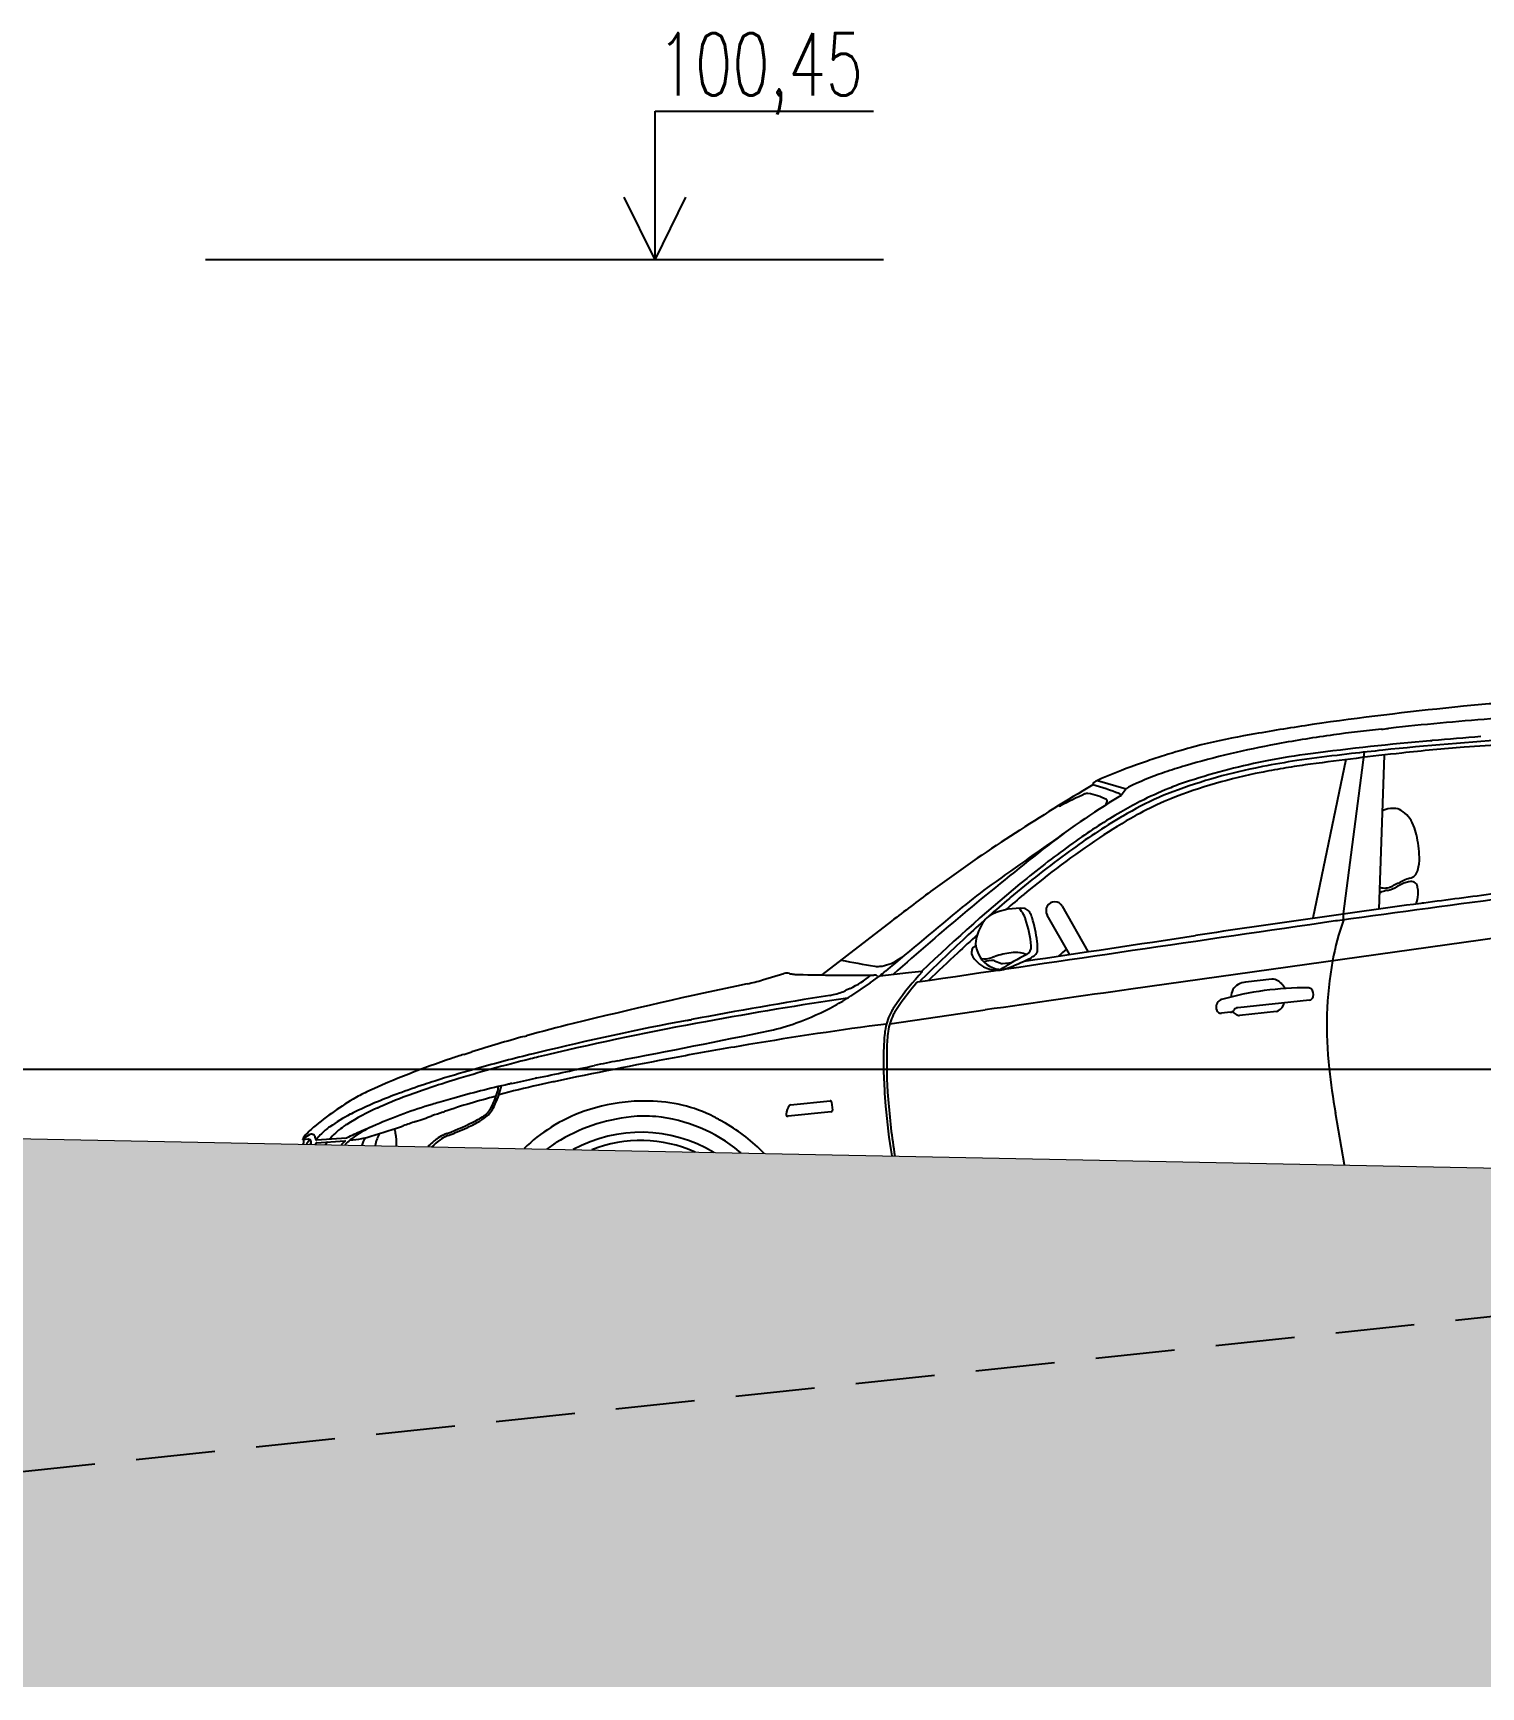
# Model space of a CAD drawing. Header units: metres. Extents: x -442 to 316, y -503 to 125.
# Drawn here: x 221.229 to 224.716, y -81.642 to -77.659 of the extents above; entities that cross this region are included whole.
import ezdxf

# ---------------------------------------------------------------- set-up
doc = ezdxf.new("R2010")
doc.units = ezdxf.units.M
doc.linetypes.add('DASHED', pattern=[19.05, 12.7, -6.35])
for name, color, linetype in [('FIGURE_SAGOME', 252, 'Continuous'), ('popis', 6, 'Continuous'), ('SRAFA', 251, 'Continuous'), ('SRAFY', 3, 'Continuous'), ('ZDIVO', 1, 'Continuous')]:
    doc.layers.add(name, color=color, linetype=linetype)
doc.styles.add('ROMANS', font='romans.shx', dxfattribs={"width": 0.7})

msp = doc.modelspace()

# ---------------------------------------------------------------- hatches: boundary and pattern name
at = {"layer": 'SRAFA', "linetype": 'Continuous'}
msp.add_hatch(color=256, dxfattribs=at).paths.add_polyline_path([(190.501974, -78.154917), (190.501974, -81.641623), (231.965839, -81.641623), (231.965839, -80.654917), (229.141226, -80.654917), (229.141226, -80.454917), (227.899876, -80.454917), (220.899876, -80.314917), (219.0265, -80.212603), (201.729876, -78.880181), (192.315046, -78.154917)])

# ---------------------------------------------------------------- linework, layer by layer
at = {"layer": 'FIGURE_SAGOME', "linetype": 'Continuous'}
for p, q in [((224.512142, -79.331352), (224.49408, -79.333314)), ((224.171966, -79.346575), (224.144919, -79.351345)), ((224.22724, -79.370487), (224.223113, -79.37125)), ((224.596582, -79.362833), (224.594337, -79.363031)), ((223.91347, -79.411794), (223.88652, -79.421355)), ((224.200918, -79.411399), (224.192754, -79.413023)), ((224.390915, -79.408468), (224.311819, -79.790598)), ((224.404981, -79.39406), (224.369834, -79.398174)), ((224.385101, -79.77978), (224.435836, -79.390517)), ((224.483274, -79.397388), (224.470303, -79.768451)), ((223.792852, -79.458513), (223.862126, -79.478768)), ((223.955018, -79.438901), (223.949786, -79.440696)), ((224.190604, -79.425377), (224.173226, -79.428902)), ((224.191958, -79.438356), (224.18683, -79.439353)), ((224.253078, -79.427445), (224.246697, -79.428502)), ((223.781586, -79.46874), (223.781642, -79.469264)), ((223.782674, -79.465778), (223.78232, -79.466219)), ((223.847547, -79.496453), (223.844308, -79.498165)), ((223.849113, -79.493921), (223.849531, -79.494876)), ((223.859552, -79.481628), (223.849772, -79.494558)), ((223.814902, -79.513067), (223.815348, -79.512043)), ((223.895997, -79.509167), (223.895086, -79.50963)), ((223.854346, -79.544296), (223.851102, -79.546217)), ((223.886425, -79.542505), (223.884473, -79.543591)), ((224.554112, -79.567128), (224.553431, -79.56542)), ((223.594738, -79.585435), (223.572276, -79.599998)), ((223.741809, -79.603894), (223.740945, -79.604507)), ((224.564289, -79.675648), (224.564555, -79.674673)), ((223.617089, -79.73183), (223.615569, -79.733095)), ((224.471832, -79.730003), (224.471643, -79.730098)), ((224.479468, -79.71741), (224.480354, -79.717514)), ((224.495302, -79.716106), (224.496022, -79.71588)), ((224.542694, -79.702662), (224.542263, -79.702738)), ((224.564901, -79.733639), (224.565111, -79.729623)), ((223.582114, -79.741556), (223.580987, -79.742505)), ((223.607379, -79.770454), (223.603609, -79.766425)), ((223.708168, -79.761536), (223.769889, -79.870594)), ((223.296926, -79.797551), (223.128955, -79.927048)), ((223.725355, -79.877237), (223.671818, -79.782639)), ((224.385336, -79.794745), (224.385101, -79.77978)), ((223.502978, -79.831279), (223.500935, -79.838083)), ((224.7609, -79.836811), (223.873571, -79.961296)), ((223.310786, -79.891584), (223.3224, -79.8843)), ((223.492809, -79.883522), (223.492728, -79.883404)), ((223.502889, -79.868926), (223.502948, -79.869102)), ((223.543966, -79.883285), (223.539033, -79.884968)), ((223.544945, -79.892861), (223.562043, -79.899365)), ((223.607309, -79.874111), (223.60605, -79.873914)), ((223.637539, -79.882713), (223.638909, -79.881739)), ((223.644772, -79.876765), (223.644643, -79.876894)), ((223.648635, -79.867771), (223.648657, -79.867301)), ((222.986363, -79.938967), (223.037747, -79.923737)), ((223.067686, -79.925692), (223.084147, -79.926107)), ((223.262593, -79.929777), (223.265109, -79.931622)), ((223.268794, -79.928795), (223.337468, -79.921501)), ((223.337468, -79.921501), (223.370193, -79.918025)), ((223.370193, -79.918025), (223.370237, -79.91802)), ((223.564092, -79.899631), (223.586493, -79.897251)), ((223.19726, -79.959483), (223.1876, -79.96405)), ((223.245281, -79.945833), (223.197771, -79.977962)), ((224.212707, -79.937413), (224.149807, -79.944094)), ((223.292726, -80.044676), (223.522458, -80.011374)), ((223.309132, -79.99632), (223.301175, -80.007969)), ((223.315433, -80.000761), (223.307476, -80.01241)), ((224.127357, -80.022314), (224.11798, -80.015476)), ((224.122358, -80.010889), (224.121697, -80.01191)), ((224.303175, -79.987501), (224.130578, -80.005834)), ((224.224037, -80.014959), (224.135137, -80.024402)), ((224.113477, -80.016965), (224.091644, -80.019284)), ((222.41213, -80.075048), (222.417551, -80.073553)), ((222.952577, -80.094837), (222.918846, -80.100553)), ((223.281267, -80.06118), (223.281161, -80.061896)), ((223.288843, -80.062359), (223.288737, -80.063076)), ((222.26675, -80.118412), (222.286433, -80.1122)), ((222.446945, -80.11361), (222.440448, -80.115189)), ((222.468326, -80.119249), (222.446301, -80.124499)), ((222.299005, -80.152232), (222.291364, -80.154366)), ((222.109616, -80.212528), (222.105142, -80.214172)), ((222.168994, -80.204325), (222.148479, -80.211469)), ((222.349192, -80.199073), (222.348874, -80.196078)), ((222.477259, -80.185567), (222.445883, -80.19248)), ((223.280085, -80.211821), (223.282597, -80.242643)), ((223.287539, -80.209082), (223.288798, -80.226874)), ((222.065423, -80.244522), (222.060354, -80.246767)), ((222.240432, -80.224279), (222.206529, -80.233849)), ((222.332434, -80.246711), (222.334186, -80.243216)), ((222.339654, -80.243973), (222.342534, -80.237724)), ((222.712551, -80.230771), (222.69945, -80.23073)), ((223.053336, -80.24011), (223.148873, -80.229962)), ((223.152589, -80.23301), (223.154677, -80.252668)), ((221.975896, -80.293068), (221.973531, -80.294791)), ((222.000073, -80.259271), (221.995932, -80.261316)), ((222.047068, -80.291646), (222.020014, -80.303347)), ((222.055588, -80.287961), (222.047068, -80.291646)), ((222.114667, -80.292481), (222.121052, -80.290271)), ((222.2161, -80.257424), (222.220513, -80.255923)), ((222.298898, -80.28261), (222.300402, -80.281797)), ((222.311739, -80.26867), (222.313138, -80.26776)), ((222.476925, -80.293806), (222.476593, -80.294014)), ((222.729421, -80.268262), (222.728906, -80.268211)), ((222.897179, -80.284309), (222.883379, -80.276342)), ((223.151685, -80.256428), (223.047676, -80.267476)), ((224.388129, -80.384682), (224.366081, -80.258694)), ((221.893189, -80.312891), (221.878798, -80.321429)), ((221.891527, -80.322743), (221.879861, -80.323983)), ((221.88132, -80.327891), (221.881096, -80.325785)), ((221.902894, -80.310976), (221.902716, -80.310934)), ((221.907558, -80.314456), (221.907466, -80.314305)), ((221.910938, -80.323926), (221.908972, -80.317582)), ((221.98392, -80.32008), (221.912086, -80.324725)), ((221.912285, -80.330914), (221.980522, -80.326132)), ((221.932679, -80.301441), (221.932133, -80.301905)), ((222.057893, -80.321622), (222.057319, -80.323136)), ((222.200445, -80.322822), (222.201527, -80.321993)), ((222.217349, -80.312499), (222.218414, -80.312014)), ((222.229457, -80.313369), (222.243964, -80.30775)), ((222.933504, -80.354508), (222.930268, -80.351844))]:
    msp.add_line(p, q, dxfattribs=at)
for centre, radius, start, end in [((224.297078, -80.722664), 0.764776, 89.786328, 105.598485), ((224.148474, -79.979153), 0.033693, 119.215902, 181.322005), ((224.154717, -79.990316), 0.046482, 96.062991, 119.215902), ((224.215072, -79.959683), 0.022395, 55.958741, 96.062991), ((224.196564, -79.98708), 0.055458, 29.609375, 55.958741), ((224.299888, -79.969091), 0.011198, 47.666057, 89.786328), ((224.295013, -79.974443), 0.018438, 344.59714, 47.666057), ((224.098998, -80.0048), 0.020368, 119.771457, 201.416305), ((224.090461, -80.008149), 0.011198, 201.416305, 276.062991), ((224.094445, -79.996841), 0.011198, 105.598485, 119.771457), ((224.112294, -80.00583), 0.011198, 276.062991, 327.113865), ((224.131761, -80.016969), 0.011198, 96.062991, 147.113865), ((224.222854, -80.003824), 0.011198, 276.062991, 300.321975), ((224.212955, -79.986898), 0.030806, 300.321975, 346.867429), ((224.301992, -79.976366), 0.011198, 276.062991, 344.59714), ((224.133954, -80.013267), 0.011198, 233.899814, 276.062991), ((222.693607, -80.646887), 0.341078, 59.074565, 118.63391), ((222.693607, -80.646887), 0.321084, 66.072962, 111.635512)]:
    msp.add_arc(centre, radius, start, end, dxfattribs=at)
for centre, major_axis, ratio, start_param, end_param in [((225.524214, -87.908576), (-0.915767, 8.621749), 0.98522167, -0.00781021, 0.03247485), ((225.077277, -83.368405), (-0.433908, 4.085147), 0.98522167, -0.0428763, -0.00781021), ((225.155188, -84.988864), (-0.60497, 5.695662), 0.98522167, 0.04295608, 0.06770543), ((224.64666, -81.581286), (-0.24106, 2.269526), 0.98522167, 0.03247485, 0.04295608), ((224.850328, -82.9575), (-0.384628, 3.621195), 0.98522167, -0.00311703, 0.02919611), ((224.149097, -76.156783), (-0.337484, 3.177337), 0.98522167, 3.13847562, 3.14398874), ((225.27482, -86.353917), (-0.746097, 7.024347), 0.98522167, -0.03256779, 0.00239608), ((224.471057, -81.089235), (-0.186865, 1.759298), 0.98522167, 0.14931817, 0.19369278), ((224.633551, -81.620473), (-0.24151, 2.273767), 0.98522167, 0.07579058, 0.17585093), ((224.399576, -80.812713), (-0.156689, 1.475192), 0.98522167, 0.06770543, 0.14931817), ((224.759814, -82.289024), (-0.313378, 2.950384), 0.98522167, 0.02919611, 0.07579058), ((225.260574, -86.874085), (-0.796449, 7.4984), 0.98522167, -0.01761002, 0.02139949), ((225.195837, -86.123668), (-0.715683, 6.738), 0.98522167, -0.04736693, 0), ((225.02471, -83.929844), (-0.48212, 4.539053), 0.98522167, -0.02974171, 0.00374109), ((224.415098, -77.316812), (-0.216954, 2.042574), 0.98522167, 3.12398263, 3.12537645), ((225.213703, -86.181821), (-0.723179, 6.808579), 0.98522167, -0.03362585, -0.0162162), ((225.040796, -84.139665), (-0.504347, 4.748316), 0.98522167, -0.05153988, -0.02974171), ((224.287526, -80.488958), (-0.12053, 1.134763), 0.98522167, 0.19369278, 0.23171793), ((224.495783, -80.957744), (-0.166285, 1.56554), 0.98522167, 0.08920323, 0.21594966), ((224.503866, -80.991763), (-0.168742, 1.588668), 0.98522167, 0.03960969, 0.09293275), ((224.508424, -80.97894), (-0.168742, 1.588668), 0.98522167, 0.02139949, 0.08920323), ((224.764383, -82.777766), (-0.359383, 3.383518), 0.98522167, 0.01055517, 0.03960969), ((225.555389, -88.756625), (-0.995005, 9.367758), 0.98522167, 0.00374109, 0.02757485), ((225.248416, -86.618682), (-0.768261, 7.233015), 0.98522167, 0, 0.01055517), ((224.347943, -80.75011), (-0.148682, 1.399808), 0.98522167, 0.23171793, 0.30568486), ((224.174179, -80.108737), (-0.074487, 0.701275), 0.98522167, 0.22140449, 0.34970032), ((224.318117, -80.519887), (-0.12053, 1.134763), 0.98522167, 0.17585093, 0.22140449), ((224.427457, -80.716079), (-0.138597, 1.30486), 0.98522167, 0.09051175, 0.26090255), ((224.428299, -80.698006), (-0.13538, 1.274572), 0.98522167, 0.08497478, 0.26418092), ((224.578925, -81.455419), (-0.216954, 2.042574), 0.98522167, 0.05749218, 0.08497478), ((224.548392, -81.229149), (-0.192848, 1.815621), 0.98522167, 0.02757485, 0.05749218), ((226.727161, -84.545107), (-0.621406, 5.850401), 0.98522167, 0.42556105, 0.46342369), ((224.784185, -81.093974), (-0.19612, 1.846426), 0.98522167, 0.43229134, 0.55311649), ((224.242959, -80.577975), (-0.125682, 1.183266), 0.98522167, 0.314715, 0.37052807), ((223.768117, -79.503662), (-0.001446, 0.013617), 0.98522167, -0.24656028, 0.314715), ((223.750209, -79.633334), (-0.015285, 0.143901), 0.98522167, -0.57400792, -0.24656028), ((223.78494, -79.468384), (-0.000362, 0.003404), 0.98522167, 0.78191643, 1.57079633), ((223.607948, -80.126404), (-0.071929, 0.6772), 0.98522167, -0.46897253, -0.36921114), ((223.80014, -79.480208), (-0.002411, 0.022695), 0.98522167, 0.30568486, 0.78191643), ((223.847441, -79.504238), (-0.000723, 0.006809), 0.98522167, 0.37538455, 0.43229134), ((223.842948, -79.496685), (-0.000723, 0.006809), 0.98522167, -1.25953762, -0.46897253), ((223.844415, -79.490379), (-0.000723, 0.006809), 0.98522167, 3.5169772, 3.95153954), ((223.877408, -79.495557), (-0.002411, 0.022695), 0.98522167, 0.34970032, 0.80994688), ((224.307051, -80.339253), (-0.098014, 0.922777), 0.98522167, 0.27664294, 0.35884521), ((224.123868, -79.916893), (-0.048212, 0.453905), 0.98522167, 0.26090255, 0.31283008), ((224.217234, -80.113447), (-0.072318, 0.680858), 0.98522167, 0.21594966, 0.27664294), ((223.702118, -79.516804), (-0.000362, 0.003404), 0.98522167, 2.18310134, 3.51212073), ((224.574088, -80.808484), (-0.15518, 1.460983), 0.98522167, 0.41733639, 0.50506827), ((223.8005, -79.506571), (-0.001687, 0.015887), 0.98522167, 3.59638799, 4.18932405), ((223.81284, -79.507371), (-0.000362, 0.003404), 0.98522167, 4.66738332, 5.70917739), ((223.805914, -79.507788), (-0.001105, 0.010407), 0.98522167, 4.18932405, 4.66738332), ((224.299473, -80.326252), (-0.096424, 0.907811), 0.98522167, 0.35884521, 0.41733639), ((224.298152, -80.313198), (-0.094003, 0.885018), 0.98522167, 0.31283008, 0.42321086), ((224.274498, -80.257752), (-0.086138, 0.810968), 0.98522167, 0.30393114, 0.3965807), ((224.13303, -79.928236), (-0.048212, 0.453905), 0.98522167, 0.26418092, 0.30393114), ((224.506168, -79.594292), (-0.007232, 0.068086), 0.98522167, -0.10630201, 0.31390233), ((224.506174, -79.59963), (-0.007796, 0.073395), 0.98522167, -0.12534143, -0.10630201), ((224.506874, -79.560072), (-0.003616, 0.034043), 0.98522167, -0.64331297, -0.12534144), ((224.48811, -79.592071), (-0.007555, 0.071126), 0.98522167, -1.29318788, -0.64331297), ((224.647765, -80.926449), (-0.168742, 1.588668), 0.98522167, 0.42321086, 0.51878498), ((224.481794, -80.644496), (-0.132583, 1.24824), 0.98522167, 0.3965807, 0.47872854), ((224.418632, -79.622403), (-0.015669, 0.147519), 0.98522167, -1.45100923, -1.29318788), ((225.395002, -82.485982), (-0.36159, 3.40429), 0.98522167, 0.46342369, 0.52880464), ((234.166199, -94.890462), (-1.964243, 18.492929), 0.98522167, 0.49907324, 0.51135564), ((225.008717, -81.451414), (-0.234692, 2.209571), 0.98522167, 0.47872854, 0.58136853), ((225.033827, -81.475746), (-0.24106, 2.269526), 0.98522167, 0.50506827, 0.57094438), ((224.284856, -79.653357), (-0.030386, 0.28608), 0.98522167, 4.64248009, 4.83217608), ((228.435049, -85.873567), (-0.833962, 7.851571), 0.98522167, 0.55311649, 0.61320649), ((225.272079, -81.804254), (-0.282928, 2.663704), 0.98522167, 0.51878498, 0.58742722), ((224.467011, -79.647003), (-0.010848, 0.102129), 0.98522167, 4.3352858, 4.64248009), ((226.197619, -82.944665), (-0.439856, 4.141148), 0.98522167, 0.57094438, 0.65273181), ((224.560464, -79.76096), (-0.007232, 0.068086), 0.98522167, 0.12173711, 0.35056076), ((224.539237, -79.668541), (-0.002786, 0.02623), 0.98522167, 3.26332977, 4.3352858), ((227.876622, -85.902762), (-0.809294, 7.619328), 0.98522167, 0.52880464, 0.54433744), ((224.319915, -80.827924), (-0.144636, 1.361716), 0.98522167, 0.51135564, 0.57653752), ((225.902592, -82.559086), (-0.385696, 3.631242), 0.98522167, 0.58136853, 0.59708236), ((224.511763, -79.811471), (-0.0096, 0.09038), 0.98522167, 0.20477107, 0.35473783), ((224.483501, -79.681142), (-0.003857, 0.036312), 0.98522167, 2.71310397, 2.92188133), ((224.48443, -79.680862), (-0.003898, 0.036698), 0.98522167, 2.92188133, 3.33783702), ((224.498762, -79.770552), (-0.005062, 0.04766), 0.98522167, 0.0541817, 0.20477107), ((224.4807, -79.658061), (-0.006972, 0.065639), 0.98522167, 3.19577436, 3.58597572), ((224.475849, -79.65049), (-0.007232, 0.068086), 0.98522167, 3.33783702, 3.49994103), ((226.083512, -82.901031), (-0.376485, 3.544529), 0.98522167, 0.35056076, 0.35834838), ((224.539553, -79.755259), (-0.005062, 0.04766), 0.98522167, 0.36491566, 0.44438307), ((224.657795, -79.990475), (-0.032921, 0.309941), 0.98522167, 0.31825841, 0.36491566), ((224.550477, -79.749954), (-0.005062, 0.04766), 0.98522167, 0.06741124, 0.31825841), ((224.550467, -79.747346), (-0.004791, 0.045104), 0.98522167, -0.1047355, 0.06741124), ((224.550378, -79.713405), (-0.001205, 0.011348), 0.98522167, -0.6120528, -0.1047355), ((224.547868, -79.718008), (-0.001762, 0.016586), 0.98522167, -1.20414049, -0.6120528), ((224.489289, -79.729334), (-0.008116, 0.076412), 0.98522167, 4.25087169, 4.55206065), ((224.552487, -79.715618), (-0.001205, 0.011348), 0.98522167, -1.43565027, -1.20414049), ((224.504358, -79.727547), (-0.00652, 0.061381), 0.98522167, 4.63806259, 4.84753504), ((224.520195, -79.727066), (-0.004821, 0.045391), 0.98522167, 4.55206065, 4.63806259), ((231.359816, -131.26337), (-5.48753, 51.663928), 0.98522167, 0.02207218, 0.02545442), ((239.888528, -100.255525), (-2.785739, 26.227136), 0.98522167, 0.57653752, 0.58575138), ((225.280048, -81.816306), (-0.284451, 2.678041), 0.98522167, 0.58742722, 0.61202974), ((223.604828, -79.927073), (-0.016971, 0.159778), 0.98522167, -0.18092642, 0.31475673), ((223.571548, -79.804958), (-0.005303, 0.04993), 0.98522167, -1.27283056, -0.91727791), ((223.615634, -79.778271), (-0.001205, 0.011348), 0.98522167, -0.59428627, -0.18092642), ((223.609741, -79.789547), (-0.002555, 0.024058), 0.98522167, -1.1155996, -0.59428627), ((223.592225, -79.80151), (-0.004821, 0.045391), 0.98522167, -1.38212722, -1.10054609), ((223.689993, -79.772088), (-0.002248, 0.02116), 0.98522167, -1.15614761, 1.98544505), ((229.030394, -113.214085), (-3.565318, 33.566706), 0.98522167, 0.02706681, 0.04354605), ((241.427906, -205.702192), (-13.420045, 126.346863), 0.98522167, 0.02579521, 0.02922404), ((225.174345, -84.279273), (-0.48212, 4.539053), 0.98522168, 0.02545442, 0.02706681), ((306.16568, -644.678427), (-60.287408, 567.59311), 0.98522168, 0.0386157, 0.04036758), ((225.280048, -81.816306), (-0.284451, 2.678041), 0.98522167, 0.61514209, 0.64036497), ((223.607701, -79.863967), (-0.011734, 0.110472), 0.98522167, 0.78328398, 1.16782784), ((223.559308, -79.824096), (-0.005062, 0.04766), 0.98522167, 0.31475673, 0.78328398), ((223.534347, -79.821038), (-0.009642, 0.090781), 0.98522167, -1.36184367, -1.27283056), ((223.324313, -79.890132), (-0.033331, 0.313805), 0.98522167, -1.57042035, -1.36184367), ((223.289276, -79.894311), (-0.038771, 0.365019), 0.98522167, -1.54518304, -1.38212722), ((224.988894, -84.318851), (-0.48212, 4.539053), 0.98522167, 0.02922404, 0.0386157), ((224.962191, -80.006927), (-0.065704, 0.618587), 0.98522167, 1.11839186, 1.28176488), ((227.850287, -84.636471), (-0.689597, 6.492411), 0.98522167, 0.64036497, 0.66445714), ((225.902592, -82.559086), (-0.385696, 3.631242), 0.98522167, 0.62253601, 0.64035781), ((223.507796, -79.872754), (-0.001971, 0.018559), 0.98522167, 0.34582097, 2.0764346), ((223.548128, -79.850309), (-0.005222, 0.049166), 0.98522167, 1.25794548, 1.74353389), ((223.522449, -79.844798), (-0.002411, 0.022695), 0.98522167, 1.16782784, 1.25794548), ((201.680033, 69.330077), (-15.931071, 149.987642), 0.98522167, 3.18233214, 3.18513871), ((223.536336, -79.861555), (-0.012053, 0.113476), 0.98522167, 4.55773819, 4.73800227), ((223.602196, -77.660825), (-0.240157, 2.261027), 0.98522167, 2.84255437, 2.87938451), ((223.257755, -79.804805), (-0.010771, 0.101411), 0.98522167, 3.14062483, 3.59011022), ((229.676258, -86.699759), (-0.980543, 9.231607), 0.98522167, 0.64035781, 0.65089449), ((223.557302, -79.837939), (-0.008437, 0.079433), 0.98522167, 2.07271298, 2.41338957), ((223.601564, -79.83488), (-0.011182, 0.105279), 0.98522167, 1.74353389, 1.79398581), ((223.565329, -79.847578), (-0.007069, 0.066555), 0.98522167, 1.79398581, 2.77057802), ((223.519626, -79.826895), (-0.006472, 0.06093), 0.98522167, 2.91910074, 3.36142941), ((223.538215, -79.946842), (-0.005764, 0.054267), 0.98522167, -0.21234881, 0.24697064), ((223.543378, -79.897134), (-0.000482, 0.004539), 0.98522167, -0.46329005, -0.21234881), ((223.47168, -79.666974), (-0.024106, 0.226953), 0.98522167, 3.36142941, 3.37093097), ((223.607255, -80.060366), (-0.019877, 0.187133), 0.98522167, 0.01461005, 0.22933832), ((223.929937, -80.500889), (-0.073532, 0.692284), 0.98522167, 0.3574412, 0.46272152), ((223.343182, -79.284464), (-0.070638, 0.665045), 0.98522167, 3.39484758, 3.48088619), ((223.594266, -79.952843), (-0.008437, 0.079433), 0.98522167, -0.25766365, 0.01461005), ((223.591953, -79.976968), (-0.010995, 0.103514), 0.98522167, -0.40925294, -0.25766365), ((223.613344, -79.859321), (-0.00217, 0.020426), 0.98522167, 3.49903386, 4.71276496), ((223.598718, -79.8266), (-0.007232, 0.068086), 0.98522167, 3.48088619, 3.64727069), ((223.613029, -79.84433), (-0.004821, 0.045391), 0.98522167, 3.64727069, 3.81763965), ((223.635033, -79.867075), (-0.00146, 0.013742), 0.98522167, 3.81763965, 4.55773819), ((223.815563, -79.998477), (-0.017499, 0.164753), 0.98522167, 0.5297507, 0.67818599), ((225.211974, -80.054267), (-0.092925, 0.874873), 0.98522167, 1.28176488, 1.57816617), ((223.045389, -79.950023), (-0.002893, 0.027234), 0.98522167, -0.3348698, 0.17969625), ((223.081834, -79.790389), (-0.014429, 0.13585), 0.98522167, 2.80672285, 2.84417936), ((223.069151, -79.857256), (-0.007232, 0.068086), 0.98522167, 2.84417936, 3.01248771), ((223.181791, -75.363677), (-0.48212, 4.539053), 0.98522167, 3.01248771, 3.03169474), ((223.363632, -1.667233), (-8.267465, 77.836425), 0.98522167, 3.03169475, 3.03226829), ((223.098105, -79.744694), (-0.025026, 0.235614), 0.98522167, 3.47281442, 3.72753038), ((223.216938, -78.786738), (-0.12053, 1.134763), 0.98522167, 3.03226828, 3.06739988), ((222.995021, -79.565823), (-0.048212, 0.453905), 0.98522167, 3.62423755, 3.68858203), ((223.254713, -79.940867), (-0.001446, 0.013617), 0.98522167, -0.73095187, -0.07419277), ((223.263651, -79.860832), (-0.004821, 0.045391), 0.98522167, 2.87938451, 3.14062483), ((222.995021, -79.565823), (-0.048212, 0.453905), 0.98522167, 3.68858203, 3.72734404), ((223.846093, -80.37482), (-0.069979, 0.658838), 0.98522167, 0.708024, 0.85834779), ((223.37031, -79.918701), (-0.000072, 0.000681), 0.98522167, 3.84961665, 6.28318531), ((223.56032, -79.83374), (-0.008987, 0.08461), 0.98522167, 2.40522011, 2.40891531), ((223.550736, -79.847181), (-0.007232, 0.068086), 0.98522167, 2.41385432, 3.39269482), ((223.559864, -79.868106), (-0.004821, 0.045391), 0.98522167, 2.77057802, 3.39484758), ((223.56361, -79.895092), (-0.000482, 0.004539), 0.98522167, 2.67830261, 3.14159265), ((225.411886, -91.880322), (-1.287025, 12.117068), 0.98522167, 0.09914853, 0.13494231), ((225.05728, -92.037112), (-1.289795, 12.143145), 0.98522167, 0.05192536, 0.08005949), ((222.852631, -79.478955), (-0.050623, 0.476601), 0.98522167, 3.24074118, 3.3212889), ((223.132228, -79.874851), (-0.010848, 0.102129), 0.98522167, 3.19351801, 3.24802155), ((223.116897, -79.803163), (-0.018592, 0.175039), 0.98522167, 3.24802155, 3.42802206), ((223.144621, -79.870948), (-0.010848, 0.102129), 0.98522167, 3.42802206, 3.47281442), ((223.846093, -80.37482), (-0.069158, 0.651107), 0.98522167, 0.75288264, 0.85834779), ((223.360424, -79.949269), (-0.000482, 0.004539), 0.98522167, 0.04036758, 0.75288264), ((234.888009, -159.037618), (-8.432948, 79.394409), 0.98522167, 0.03306744, 0.03757614), ((224.801809, -90.848485), (-1.160241, 10.923419), 0.98522167, 0.04201163, 0.07404833), ((222.821751, -79.360162), (-0.076683, 0.721955), 0.98522167, 3.38475593, 3.52741406), ((222.947511, -79.597952), (-0.048212, 0.453905), 0.98522167, 3.52741406, 3.62423755), ((223.381464, -80.064563), (-0.010464, 0.098512), 0.98522167, 0.85834779, 0.99530826), ((223.381464, -80.064563), (-0.009642, 0.090781), 0.98522167, 0.85834779, 0.99530826), ((223.60987, -84.477883), (-0.48212, 4.539053), 0.98522167, 0.13494231, 0.16089698), ((224.138117, -87.189738), (-0.768634, 7.236521), 0.98522167, 0.07961108, 0.13068701), ((224.131664, -87.213938), (-0.769852, 7.247991), 0.98522167, 0.07221782, 0.12631734), ((218.623748, -57.601854), (-2.410598, 22.695264), 0.98522168, 3.22120373, 3.22165215), ((224.425105, -88.881014), (-0.941006, 8.859371), 0.98522167, 0.02285078, 0.06113485), ((222.91297, -79.613572), (-0.048212, 0.453905), 0.98522167, 3.23893847, 3.38475593), ((223.41534, -80.082049), (-0.014532, 0.136819), 0.98522167, 0.99530826, 1.31424191), ((223.41534, -80.082049), (-0.013711, 0.129088), 0.98522167, 0.99530826, 1.31424191), ((223.374522, -83.630046), (-0.389148, 3.663741), 0.98522167, 0.16089698, 0.19699085), ((218.191025, -56.525319), (-2.537657, 23.8915), 0.98522167, 3.22313671, 3.23893847), ((224.293859, -80.142408), (-0.108939, 1.025636), 0.98522167, 1.40891983, 1.52791118), ((223.500014, -80.095961), (-0.023722, 0.223336), 0.98522167, 1.31424191, 1.40891983), ((224.293859, -80.142408), (-0.108118, 1.017905), 0.98522167, 1.40891983, 1.53120286), ((223.500014, -80.095961), (-0.022901, 0.215605), 0.98522167, 1.31424191, 1.40891983), ((222.894554, -82.13167), (-0.222875, 2.098321), 0.98522167, 0.21435023, 0.31956725), ((222.805969, -81.861732), (-0.192848, 1.815621), 0.98522167, 0.19699085, 0.21435023), ((223.282817, -83.643265), (-0.382113, 3.597512), 0.98522167, 0.13486011, 0.18859666), ((223.52771, -84.63442), (-0.491075, 4.623364), 0.98522167, 0.13368038, 0.16412168), ((222.967133, -82.346023), (-0.24106, 2.269526), 0.98522167, 0.12631734, 0.13486011), ((222.970836, -82.334413), (-0.24106, 2.269526), 0.98522167, 0.130687, 0.13368038), ((225.045412, -92.455109), (-1.324219, 12.467237), 0.98522167, 0.07758061, 0.10142952), ((223.05993, -82.376423), (-0.24106, 2.269526), 0.98522167, 0.08154406, 0.10680376), ((224.42773, -89.103658), (-0.964239, 9.078105), 0.98522167, 0.06113485, 0.07758061), ((223.106944, -83.116618), (-0.324649, 3.056503), 0.98522167, 0.1653377, 0.19766225), ((222.351679, -80.374388), (-0.024106, 0.226953), 0.98522168, 0.16412169, 0.16533771), ((222.583898, -80.845034), (-0.072318, 0.680858), 0.98522167, 0.10337704, 0.10792255), ((213.752186, -38.932415), (-4.452487, 41.919215), 0.98522167, 3.24496969, 3.24839642), ((226.074818, -79.956087), (-0.186024, 1.751379), 0.98522167, 1.57816617, 1.63923026), ((222.182514, -80.541369), (-0.03857, 0.363124), 0.98522167, 0.31956725, 0.42483213), ((222.477462, -81.249621), (-0.11632, 1.095127), 0.98522167, 0.24281067, 0.34810448), ((222.545832, -81.354761), (-0.127944, 1.204567), 0.98522167, 0.23978671, 0.30682269), ((222.881207, -82.358378), (-0.24106, 2.269526), 0.98522167, 0.21352395, 0.24281067), ((222.369257, -80.859052), (-0.072318, 0.680858), 0.98522167, 0.22597854, 0.23978671), ((222.850165, -82.202328), (-0.223124, 2.100666), 0.98522167, 0.18859666, 0.22597854), ((222.703856, -81.816463), (-0.180795, 1.702145), 0.98522167, 0.19766225, 0.21352395), ((222.983807, -82.907712), (-0.294222, 2.770042), 0.98522167, 0.11644978, 0.16684883), ((222.149574, -80.147518), (-0.022193, 0.208942), 0.98522167, 4.1351617, 4.32572495), ((222.138913, -80.140603), (-0.024088, 0.226783), 0.98522167, 4.16813333, 4.37162446), ((222.331304, -80.200973), (-0.001928, 0.018156), 0.98522167, 4.32572495, 4.71238898), ((222.922439, -82.38925), (-0.237465, 2.235683), 0.98522167, 0.10941037, 0.15330904), ((222.574179, -81.080735), (-0.096424, 0.907811), 0.98522167, 0.10762107, 0.11644978), ((180.724083, 113.489846), (-20.928024, 197.032903), 0.98522168, 3.24921374, 3.24951521), ((222.670768, -81.077577), (-0.096424, 0.907811), 0.98522167, 0.10142953, 0.10941037), ((223.616278, -80.184671), (-0.036159, 0.340429), 0.98522167, 1.52791118, 1.54593373), ((223.422129, -80.199704), (-0.014464, 0.136172), 0.98522168, 1.53120286, 1.53507548), ((222.358703, -80.845491), (-0.075786, 0.713505), 0.98522167, 0.42483213, 0.60062217), ((222.293184, -80.787674), (-0.062282, 0.58637), 0.98522167, 0.3060645, 0.45152732), ((222.558551, -81.478035), (-0.136636, 1.286397), 0.98522167, 0.18573292, 0.29819909), ((221.698298, -79.410046), (-0.096424, 0.907811), 0.98522167, 3.44765715, 3.44841535), ((222.450152, -81.113276), (-0.096424, 0.907811), 0.98522167, 0.16684883, 0.18573292), ((222.762054, -81.882149), (-0.181163, 1.705615), 0.98522167, 0.14226662, 0.21876901), ((222.282133, -80.218816), (-0.006138, 0.057785), 0.98522167, 3.60638712, 4.09193852), ((222.278522, -80.214815), (-0.007232, 0.068086), 0.98522167, 3.69339098, 4.16813333), ((222.314387, -80.237356), (-0.00217, 0.020426), 0.98522167, 4.09193852, 4.1351617), ((222.701916, -80.675772), (-0.047023, 0.442711), 0.98522167, -0.03452927, 0.23101143), ((222.699449, -80.641473), (-0.043391, 0.408515), 0.98522167, -0.10739669, -0.03452927), ((222.71255, -80.58737), (-0.037671, 0.354664), 0.98522167, -0.56905972, -0.10739669), ((223.091765, -80.270305), (-0.00532, 0.050088), 0.98522167, 0.85908627, 1.30493409), ((223.053697, -80.243514), (-0.000362, 0.003404), 0.98522167, 0, 0.85908627), ((223.149235, -80.233366), (-0.000362, 0.003404), 0.98522167, -1.57079633, 0), ((223.151323, -80.253024), (-0.000362, 0.003404), 0.98522167, 3.14159265, 4.71238898), ((224.666425, -80.130887), (-0.148836, 1.401263), 0.98522167, 1.54593373, 1.6319367), ((224.666425, -80.130887), (-0.148045, 1.393814), 0.98522167, 1.53507548, 1.63293753), ((222.041149, -80.432845), (-0.018079, 0.170214), 0.98522167, 0.50495963, 0.59113018), ((222.086486, -80.454189), (-0.020709, 0.19497), 0.98522167, 0.51705221, 0.73161265), ((222.17875, -80.632046), (-0.043739, 0.411797), 0.98522167, 0.36431133, 0.50495963), ((222.074509, -80.432227), (-0.018079, 0.170214), 0.98522167, 0.45152732, 0.51705221), ((222.075079, -80.425507), (-0.019285, 0.181562), 0.98522167, 0.34810448, 0.36431133), ((222.138968, -80.509094), (-0.024966, 0.235048), 0.98522167, 0.29819909, 0.54968082), ((221.595083, -78.759173), (-0.17112, 1.611062), 0.98522167, 3.31193383, 3.36569911), ((225.414812, -90.010236), (-1.084769, 10.212869), 0.98522167, 0.22101797, 0.22410646), ((220.293215, -74.74339), (-0.617261, 5.811381), 0.98522167, 3.36261062, 3.36982929), ((223.152862, -83.07048), (-0.313378, 2.950384), 0.98522167, 0.21876901, 0.22823664), ((221.972209, -79.628162), (-0.076801, 0.723066), 0.98522167, 3.39638927, 3.50438273), ((222.08652, -79.879632), (-0.048212, 0.453905), 0.98522167, 3.4505046, 3.52595067), ((222.220408, -80.124497), (-0.018079, 0.170214), 0.98522167, 3.50438273, 3.60638712), ((222.23497, -80.157643), (-0.014854, 0.139844), 0.98522167, 3.52595067, 3.69339098), ((222.678257, -80.623765), (-0.040939, 0.385432), 0.98522167, 0.44885542, 0.66428635), ((222.690666, -80.643304), (-0.043391, 0.408515), 0.98522167, 0.23101143, 0.44885542), ((222.717189, -80.70611), (-0.046492, 0.437711), 0.98522167, 0.00281224, 0.44509874), ((222.70164, -80.56348), (-0.031338, 0.295038), 0.98522167, -0.20079271, 0.00281224), ((222.694427, -80.647212), (-0.040219, 0.378655), 0.98522167, -0.78706543, -0.20079271), ((222.73386, -80.543978), (-0.032543, 0.306386), 0.98522167, -0.62232606, -0.56905973), ((222.690748, -80.653817), (-0.04493, 0.423008), 0.98522167, -0.90170476, -0.62232606), ((223.047194, -80.262937), (-0.000482, 0.004539), 0.98522167, 1.30493409, 3.14159265), ((221.880086, -80.322352), (-0.000169, 0.001589), 0.98522167, 0.85055135, 2.70789235), ((221.941607, -80.384669), (-0.008571, 0.080694), 0.98522167, 0.77560048, 0.79976997), ((221.976856, -80.391702), (-0.012849, 0.12097), 0.98522167, 0.60062217, 0.85055135), ((221.87886, -80.326023), (-0.000241, 0.00227), 0.98522167, 4.71238898, 5.84948501), ((221.874612, -80.328603), (-0.000723, 0.006809), 0.98522167, 3.91719313, 4.71238898), ((221.999596, -80.404455), (-0.014028, 0.132075), 0.98522167, 0.81175045, 0.91331228), ((221.892251, -80.329552), (-0.000723, 0.006809), 0.98522167, -1.56239886, 0), ((221.907792, -80.338144), (-0.003089, 0.029081), 0.98522167, 0.33990765, 0.42404685), ((221.900192, -80.322044), (-0.001205, 0.011348), 0.98522167, -0.33379571, 0.33990765), ((221.999596, -80.404455), (-0.013285, 0.125075), 0.98522167, 0.83796677, 0.87991992), ((221.856085, -80.333705), (-0.004626, 0.043552), 0.98522167, 4.58074484, 4.72078644), ((221.901251, -80.318208), (-0.000785, 0.007386), 0.98522167, -1.12163271, -0.33379571), ((221.896101, -80.321652), (-0.001446, 0.013617), 0.98522167, -1.37322824, -1.12163271), ((221.78578, -80.309881), (-0.01355, 0.127571), 0.98522167, 4.41010027, 4.4286121), ((221.912447, -80.333191), (-0.000241, 0.00227), 0.98522167, -0.03532546, 1.28701945), ((222.04114, -80.433959), (-0.018169, 0.171056), 0.98522167, 0.59113018, 0.76956322), ((221.912011, -80.323586), (-0.000121, 0.001135), 0.98522167, 1.76836442, 3.1009538), ((222.328218, -80.639446), (-0.053033, 0.499296), 0.98522167, 0.80828512, 0.8164285), ((222.408627, -80.702386), (-0.063902, 0.601625), 0.98522167, 0.80145906, 0.80828512), ((222.057723, -80.418786), (-0.01271, 0.119665), 0.98522167, 0.59797762, 0.71162136), ((222.109335, -80.467689), (-0.019578, 0.184322), 0.98522167, 0.65034497, 0.6801778), ((221.980554, -80.326588), (-0.000048, 0.000454), 0.98522167, 3.73957027, 6.24785985), ((222.099727, -80.457356), (-0.018079, 0.170214), 0.98522167, 0.54968082, 0.65034497), ((221.983845, -80.318941), (-0.000121, 0.001135), 0.98522167, 3.1009538, 3.49464424), ((222.302715, -80.972253), (-0.076799, 0.723045), 0.98522167, 0.29819909, 0.35305158), ((221.973089, -80.067757), (-0.02724, 0.256456), 0.98522167, 3.11058318, 3.2258963), ((222.08659, -80.358809), (-0.007397, 0.06964), 0.98522167, 0.86571096, 1.15485228), ((221.995799, -80.186554), (-0.014464, 0.136172), 0.98522167, 3.2258963, 3.31193383), ((222.141299, -80.35612), (-0.009642, 0.090781), 0.98522167, 1.09679675, 1.26647076), ((222.164641, -80.363549), (-0.012257, 0.115393), 0.98522167, 0.97937542, 1.09679675), ((221.954724, -80.335456), (-0.016111, 0.151682), 0.98522167, -1.49687466, -1.42301302), ((221.969842, -80.332692), (-0.014464, 0.136172), 0.98522167, 4.5619385, 4.78631064), ((224.862376, -83.449867), (-0.435871, 4.103636), 0.98522167, 0.60935499, 0.61302079), ((222.583464, -80.805456), (-0.064628, 0.608464), 0.98522167, 0.56199204, 0.60376858), ((222.309186, -80.468603), (-0.019285, 0.181562), 0.98522167, 0.54162089, 0.60935499), ((222.251016, -80.388338), (-0.008777, 0.082629), 0.98522167, 0.31634741, 0.54162089), ((222.251198, -80.378324), (-0.007232, 0.068086), 0.98522167, 0.2764719, 0.56199204), ((222.273897, -80.436996), (-0.014464, 0.136172), 0.98522167, 0.25479662, 0.31634741), ((222.311976, -80.531201), (-0.024627, 0.231861), 0.98522167, 0.25997359, 0.27647191), ((222.40551, -80.734192), (-0.048212, 0.453905), 0.98522167, 0.25877196, 0.25997358), ((222.05953, -79.817609), (-0.055366, 0.521259), 0.98522167, 3.40036462, 3.4505046), ((222.654795, -80.603228), (-0.033748, 0.317734), 0.98522167, 0.44509874, 0.53192388), ((222.707336, -80.637761), (-0.03857, 0.363124), 0.98522167, -0.79186457, -0.78706543)]:
    msp.add_ellipse(centre, major_axis=major_axis, ratio=ratio, start_param=start_param, end_param=end_param, dxfattribs=at)
at = {"layer": 'SRAFY', "linetype": 'Continuous'}
for p, q in [((222.727386, -78.204917), (222.727386, -77.846488)), ((222.727386, -77.846488), (223.253101, -77.846488)), ((222.727386, -78.204917), (222.652884, -78.053683)), ((222.727386, -78.204917), (222.801888, -78.053683)), ((223.277713, -78.204917), (221.64446, -78.204917)), ((227.599876, -80.154917), (220.899876, -80.154917))]:
    msp.add_line(p, q, dxfattribs=at)
at = {"layer": 'SRAFY', "linetype": 'DASHED', "ltscale": 0.015}
msp.add_line((220.899876, -81.154917), (227.599876, -80.447526), dxfattribs=at)
at = {"layer": 'ZDIVO', "linetype": 'Continuous', "lineweight": 0}
msp.add_line((220.899876, -80.314917), (225.393302, -80.404786), dxfattribs=at)

# ---------------------------------------------------------------- texts
at = {"layer": 'popis', "linetype": 'Continuous', "insert": (222.733488, -77.658724), "char_height": 0.15, "width": 2.20915077, "attachment_point": 1, "style": 'ROMANS'}
msp.add_mtext('100,45', dxfattribs=at)

doc.saveas('drawing.dxf')
